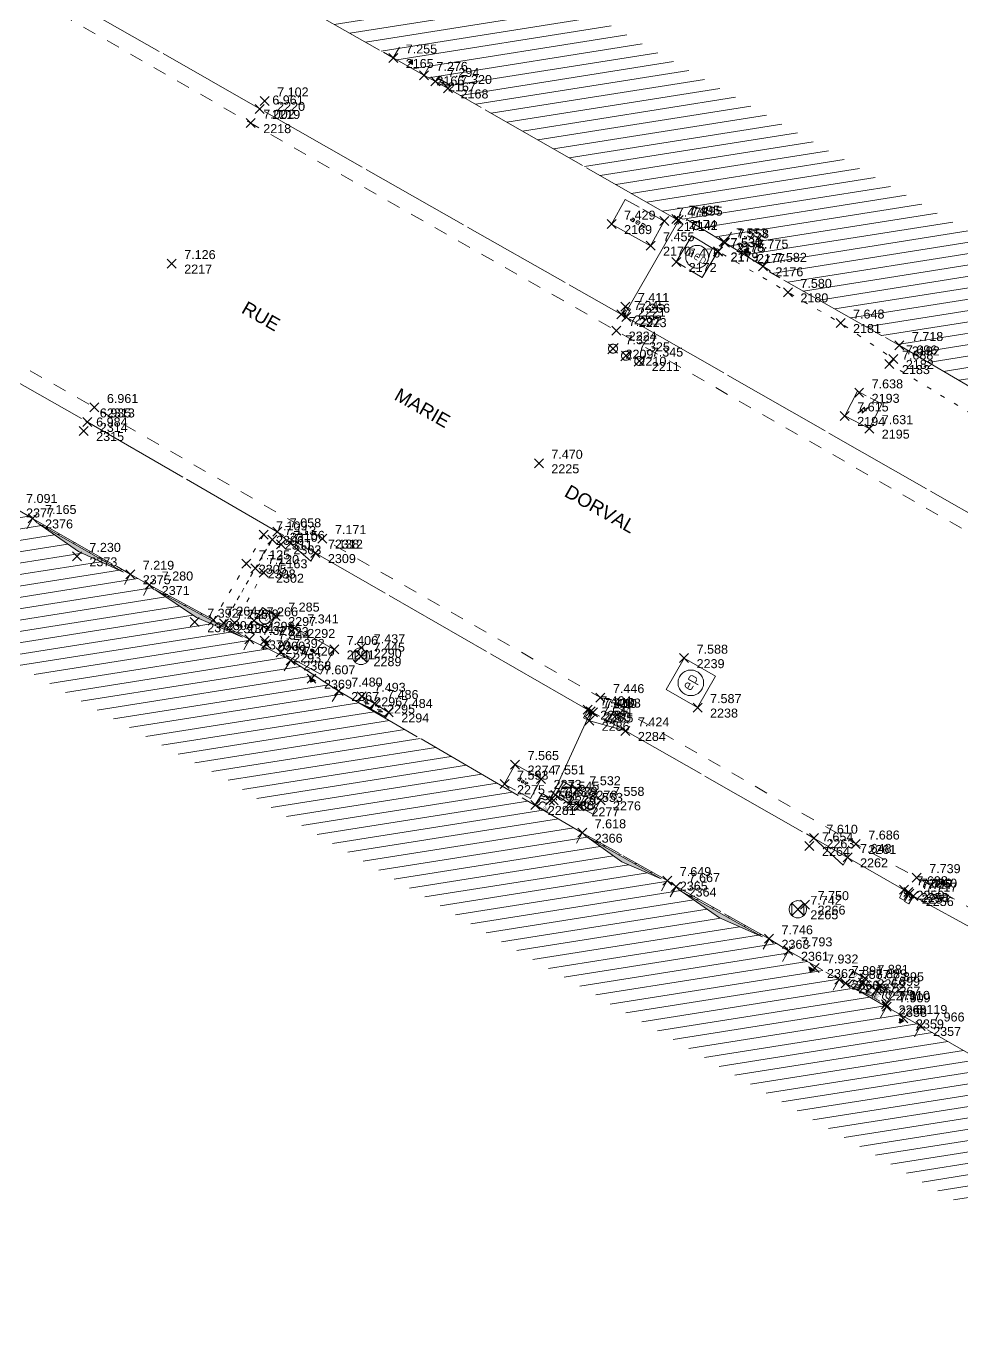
# Model space of a CAD drawing. Header units: metres. Extents: x 1223562 to 1223801, y 7191360 to 7191620.
# Drawn here: x 1223713.34 to 1223734.17, y 7191399.22 to 7191428.39 of the extents above; entities that cross this region are included whole.
import ezdxf
from ezdxf.enums import TextEntityAlignment as Align

# ---------------------------------------------------------------- set-up
doc = ezdxf.new("R2010")
doc.units = ezdxf.units.M
doc.header["$PDMODE"] = 3
doc.header["$PDSIZE"] = 0.1
for name, pattern in [('LL_0822', [2.5, 2.5, 0]), ('LL_0824', [0.35, 0.1, -0.25]), ('LL_0827', [0.2, 0.1, -0.1]), ('LL_0829', [0.6, 0.3, -0.3]), ('RL_1105', [2.5, 2.5, 0]), ('RL_1110', [2.5, 2.5, 0]), ('Socle_Continu', [2.5, 2.5, 0])]:
    doc.linetypes.add(name, pattern=pattern)
for name, color, linetype, lineweight in [('BATIH_SCS', 201, 'Socle_Continu', 13), ('EAUPO_SCS', 140, 'Socle_Continu', 13), ('ELECT_SCS', 1, 'Socle_Continu', 13), ('GAZFL_SCS', 40, 'Socle_Continu', 13), ('HABIL_SCI', 7, 'Socle_Continu', 13), ('SIGTA_SCI', 7, 'Socle_Continu', 13), ('SIGTM_SCI', 1, 'Socle_Continu', 13), ('SIGTO_SCI', 255, 'Socle_Continu', 13), ('TELEC_SCS', 3, 'Socle_Continu', 13), ('VOIRI_SCS', 7, 'Socle_Continu', 13)]:
    doc.layers.add(name, color=color, linetype=linetype, lineweight=lineweight)
for name, color, linetype, lineweight, true_color in [('BATIM_SCS', 7, 'Socle_Continu', 13, 0xdf7fff), ('EAUPL_SCS', 5, 'Socle_Continu', 13, 0x0000ff), ('EAUUS_SCS', 7, 'Socle_Continu', 13, 0x7f3f00)]:
    doc.layers.add(name, color=color, linetype=linetype, lineweight=lineweight, true_color=true_color)
doc.styles.get("Standard").update_dxf_attribs({"font": 'arial.ttf'})
doc.styles.add('Style_2', font='WINGDNG3.TTF')
doc.linetypes.add('BL_0068', pattern='A,0.508,-0.254,["}",Style_2,S=0.254,R=0,X=-0.2,Y=-0.12],0.254', length=1.016)
pattern_1 = [(9, (0, 0), (-0.03910861626, 0.246922085149), [])]

# ---------------------------------------------------------------- blocks, each defined once
blk = doc.blocks.new('YP_1521')
at = {"layer": 'SIGTO_SCI', "color": 7, "linetype": 'Socle_Continu'}
blk.add_point((0, 0), dxfattribs=at)
at = {"layer": 'SIGTA_SCI', "linetype": 'Socle_Continu'}
blk.add_attdef('ALT', (0.278, 0.099), '', height=0.2, dxfattribs=at)
at = {"layer": 'SIGTA_SCI', "linetype": 'Socle_Continu', "flags": 9}
blk.add_attdef('CALQUE_ALT', (1.69, -1.18), '', height=0.2, dxfattribs=at)
at = {"layer": 'SIGTM_SCI', "linetype": 'Socle_Continu'}
blk.add_attdef('MAT', (0.278, -0.223), '', height=0.2, dxfattribs=at)
at = {"layer": 'SIGTM_SCI', "linetype": 'Socle_Continu', "flags": 9}
blk.add_attdef('CALQUE_MAT', (1.69, -1.501), '', height=0.2, dxfattribs=at)
at = {"layer": 'SIGTO_SCI', "linetype": 'Socle_Continu', "flags": 9}
for tag, p in [('ID', (1.69, 0.105)), ('NATURE', (1.69, -0.216)), ('FAMILLE', (1.69, -0.538)), ('CALQUE', (1.69, -0.859)), ('PCRS', (1.69, -1.823))]:
    blk.add_attdef(tag, p, '', height=0.2, dxfattribs=at)
blk = doc.blocks.new('RP_1121')
at = {"layer": 'BATIM_SCS', "linetype": 'Socle_Continu'}
blk.add_hatch(color=256, dxfattribs=at).paths.add_polyline_path([(0.438, 0.086), (0.5, 0.172), (0.563, 0.086)])
for p, q in [((0, 0.276), (0, 0)), ((1, -0.001), (1, 0.275)), ((0.438, 0.086), (0.5, 0.172)), ((0.563, 0.086), (0.438, 0.086)), ((0.5, 0.172), (0.563, 0.086))]:
    blk.add_line(p, q, dxfattribs=at)
at = {"layer": 'BATIM_SCS', "linetype": 'Socle_Continu', "flags": 9}
for tag, p in [('ID', (1.431, 0.651)), ('NATURE', (1.431, 0.33)), ('FAMILLE', (1.431, 0.008)), ('CALQUE', (1.431, -0.313)), ('PCRS', (1.431, -0.634))]:
    blk.add_attdef(tag, p, '', height=0.2, dxfattribs=at)
blk = doc.blocks.new('FP_0406')
at = {"layer": 'ELECT_SCS', "linetype": 'Socle_Continu'}
blk.add_hatch(color=256, dxfattribs=at).paths.add_polyline_path([(0, 0), (0, 0.286), (1, 0.286), (0.1, 0.229)])
at = {"layer": 'ELECT_SCS', "linetype": 'Socle_Continu', "flags": 128}
blk.add_lwpolyline([(0, 0.286), (0, 0), (1, 0), (1, 0.286)], close=True, dxfattribs=at)
at = {"layer": 'ELECT_SCS', "linetype": 'Socle_Continu'}
blk.add_lwpolyline([(0, 0), (0, 0.286), (1, 0.286), (0.1, 0.229)], close=True, dxfattribs=at)
at = {"layer": 'ELECT_SCS', "linetype": 'Socle_Continu', "flags": 128}
blk.add_lwpolyline([(0.689, 0.161), (0.466, 0.074), (0.473, 0.136), (0.314, 0.12), (0.54, 0.215), (0.526, 0.147), (0.689, 0.161)], dxfattribs=at)
at = {"layer": 'ELECT_SCS', "linetype": 'Socle_Continu', "flags": 9}
for tag, p in [('ID', (1.244, 0.678)), ('NATURE', (1.244, 0.357)), ('FAMILLE', (1.244, 0.035)), ('CALQUE', (1.244, -0.286)), ('PCRS', (1.244, -0.607))]:
    blk.add_attdef(tag, p, '', height=0.2, dxfattribs=at)
blk = doc.blocks.new('AP_0009')
at = {"layer": 'EAUPO_SCS', "linetype": 'Socle_Continu', "flags": 128}
blk.add_lwpolyline([(1, 0), (0, 0), (0, 1), (1, 1)], close=True, dxfattribs=at)
at = {"layer": 'EAUPO_SCS', "linetype": 'Socle_Continu', "const_width": 0.0132, "flags": 128}
for points in [[(0.366, 0.559, -0.408207), (0.401, 0.525), (0.401, 0.441), (0.352, 0.441, -1.002527), (0.352, 0.5)], [(0.54, 0.441), (0.49, 0.441, -0.408864), (0.46, 0.47), (0.46, 0.52, -0.99952), (0.54, 0.52), (0.54, 0.5), (0.46, 0.5)], [(0.599, 0.381), (0.599, 0.559), (0.643, 0.559, -0.410969), (0.678, 0.525), (0.678, 0.475, -0.406349), (0.643, 0.441), (0.599, 0.441)]]:
    blk.add_lwpolyline(points, format="xyb", dxfattribs=at)
for points in [[(0.332, 0.559), (0.366, 0.559)], [(0.401, 0.5), (0.352, 0.5)]]:
    blk.add_lwpolyline(points, dxfattribs=at)
at = {"layer": 'EAUPO_SCS', "linetype": 'Socle_Continu', "flags": 9}
for tag, p in [('ID', (1.244, 0.846)), ('NATURE', (1.244, 0.525)), ('FAMILLE', (1.244, 0.204)), ('CALQUE', (1.244, -0.118)), ('PCRS', (1.244, -0.439))]:
    blk.add_attdef(tag, p, '', height=0.2, dxfattribs=at)
blk = doc.blocks.new('AP_0003')
at = {"layer": 'EAUPO_SCS', "linetype": 'Socle_Continu', "flags": 128}
blk.add_lwpolyline([(-0.001, 1), (0.999, 1.001), (1, 0.001), (0, 0)], close=True, dxfattribs=at)
at = {"layer": 'EAUPO_SCS', "linetype": 'Socle_Continu', "const_width": 0.0215, "flags": 128}
for points in [[(0.282, 0.597, -0.408207), (0.338, 0.54), (0.338, 0.403), (0.258, 0.403, -1.002527), (0.258, 0.5)], [(0.564, 0.403), (0.484, 0.403, -0.408864), (0.435, 0.452), (0.435, 0.533, -0.99952), (0.564, 0.533), (0.564, 0.5), (0.435, 0.5)], [(0.661, 0.307), (0.661, 0.597), (0.734, 0.597, -0.410969), (0.79, 0.54), (0.79, 0.46, -0.406349), (0.734, 0.403), (0.661, 0.403)]]:
    blk.add_lwpolyline(points, format="xyb", dxfattribs=at)
for points in [[(0.225, 0.597), (0.282, 0.597)], [(0.338, 0.5), (0.258, 0.5)]]:
    blk.add_lwpolyline(points, dxfattribs=at)
at = {"layer": 'EAUPO_SCS', "linetype": 'Socle_Continu'}
blk.add_circle((0.5, 0.5), 0.375, dxfattribs=at)
at = {"layer": 'EAUPO_SCS', "linetype": 'Socle_Continu', "flags": 9}
for tag, p in [('NATURE', (1.446, 0.708)), ('ID', (1.446, 1.029)), ('FAMILLE', (1.446, 0.386)), ('CALQUE', (1.446, 0.065)), ('TYPE', (1.446, -0.577)), ('PCRS', (1.446, -0.256))]:
    blk.add_attdef(tag, p, '', height=0.2, dxfattribs=at)
blk = doc.blocks.new('AP_0001')
at = {"layer": 'EAUPO_SCS', "linetype": 'Socle_Continu'}
blk.add_line((0.113, 0.113), (-0.113, -0.113), dxfattribs=at)
blk.add_circle((0, 0), 0.1, dxfattribs=at)
at = {"layer": 'EAUPO_SCS', "linetype": 'Socle_Continu', "flags": 9}
for tag, p in [('ID', (0.809, 0.507)), ('NATURE', (0.809, 0.186)), ('FAMILLE', (0.809, -0.135)), ('CALQUE', (0.809, -0.456)), ('PCRS', (0.809, -0.778))]:
    blk.add_attdef(tag, p, '', height=0.2, dxfattribs=at)
blk = doc.blocks.new('BP_0091')
at = {"layer": 'EAUPL_SCS', "linetype": 'Socle_Continu'}
h = blk.add_hatch(color=256, dxfattribs=at)
h.dxf.hatch_style = 1
h.paths.add_polyline_path([(0.094, 0), (0.906, 0, 0.388383)])
blk.add_line((0.906, 0), (0.094, 0), dxfattribs=at)
at = {"layer": 'EAUPL_SCS', "linetype": 'Socle_Continu', "flags": 128}
blk.add_lwpolyline([(0, 0), (0, 0.505), (1, 0.505), (1, 0)], close=True, dxfattribs=at)
at = {"layer": 'EAUPL_SCS', "linetype": 'Socle_Continu'}
blk.add_arc((0.5, -0.444), 0.602, 47.54938, 132.45062, dxfattribs=at)
at = {"layer": 'EAUPL_SCS', "linetype": 'Socle_Continu', "flags": 9}
for tag, p in [('NATURE', (1.448, 0.587)), ('ID', (1.448, 0.909)), ('CALQUE', (1.448, -0.055)), ('FAMILLE', (1.448, 0.266)), ('PCRS', (1.448, -0.377))]:
    blk.add_attdef(tag, p, '', height=0.2, dxfattribs=at)
blk = doc.blocks.new('LP_0841')
at = {"layer": 'VOIRI_SCS', "linetype": 'Socle_Continu', "flags": 128}
blk.add_lwpolyline([(0, 0), (0, 0.5), (1, 0)], dxfattribs=at)
at = {"layer": 'VOIRI_SCS', "linetype": 'Socle_Continu', "flags": 9}
for tag, p in [('ID', (1.428, 0.548)), ('NATURE', (1.428, 0.227)), ('FAMILLE', (1.428, -0.095)), ('CALQUE', (1.428, -0.416)), ('PCRS', (1.428, -0.737))]:
    blk.add_attdef(tag, p, '', height=0.2, dxfattribs=at)
blk = doc.blocks.new('JP_0701')
at = {"layer": 'GAZFL_SCS', "linetype": 'Socle_Continu'}
for p, q in [((0.353, 0.353), (-0.353, -0.353)), ((-0.353, -0.353), (-0.353, 0.353)), ((-0.353, 0.353), (0.353, -0.353)), ((0.353, 0.353), (0.353, -0.353))]:
    blk.add_line(p, q, dxfattribs=at)
blk.add_circle((0, 0), 0.5, dxfattribs=at)
at = {"layer": 'GAZFL_SCS', "linetype": 'Socle_Continu', "flags": 9}
for tag, p in [('ID', (1.116, 0.579)), ('NATURE', (1.116, 0.258)), ('FAMILLE', (1.116, -0.063)), ('CALQUE', (1.116, -0.385)), ('PCRS', (1.116, -0.706))]:
    blk.add_attdef(tag, p, '', height=0.2, dxfattribs=at)
blk = doc.blocks.new('BP_0086')
at = {"layer": 'EAUPL_SCS', "linetype": 'Socle_Continu', "flags": 128}
blk.add_lwpolyline([(1, 0.001), (0.999, 1.001), (-0.001, 1), (0, 0)], close=True, dxfattribs=at)
at = {"layer": 'EAUPL_SCS', "linetype": 'Socle_Continu', "const_width": 0.0188, "flags": 128}
for points in [[(0.185, 0.762), (0.114, 0.762, -0.424), (0.072, 0.804), (0.072, 0.874, -0.997785), (0.185, 0.874), (0.185, 0.846), (0.086, 0.846)], [(0.255, 0.677), (0.255, 0.93), (0.318, 0.93, -0.410802), (0.367, 0.881), (0.367, 0.808, -0.396178), (0.318, 0.762), (0.269, 0.762)]]:
    blk.add_lwpolyline(points, format="xyb", dxfattribs=at)
at = {"layer": 'EAUPL_SCS', "linetype": 'Socle_Continu', "flags": 128}
for points in [[(0.125, 0.063, 0.308109), (0.25, 0.25, -0.498161), (0.5, 0.5, 0.49989), (0.749, 0.751, -0.306811), (0.874, 0.938)], [(0.937, 0.563, -0.49989), (0.687, 0.313, 0.49989), (0.437, 0.063)], [(0.719, 0.063, -0.52802), (0.844, 0.157, 0.528439), (0.969, 0.251)]]:
    blk.add_lwpolyline(points, format="xyb", dxfattribs=at)
at = {"layer": 'EAUPL_SCS', "linetype": 'Socle_Continu', "flags": 9}
for tag, p in [('ID', (1.494, 0.906)), ('CALQUE', (1.494, -0.058)), ('NATURE', (1.494, 0.585)), ('FAMILLE', (1.494, 0.263)), ('PCRS', (1.494, -0.379))]:
    blk.add_attdef(tag, p, '', height=0.2, dxfattribs=at)
blk = doc.blocks.new('CP_0163')
at = {"layer": 'EAUUS_SCS', "linetype": 'Socle_Continu'}
blk.add_lwpolyline([(0, 0), (1, 0), (1, 1), (0, 1)], close=True, dxfattribs=at)
at = {"layer": 'EAUUS_SCS', "linetype": 'Socle_Continu', "const_width": 0.0235, "flags": 128}
for points in [[(0.45, 0.412), (0.362, 0.412, -0.405328), (0.31, 0.465), (0.31, 0.553, -0.999132), (0.45, 0.553), (0.45, 0.518), (0.327, 0.518)], [(0.538, 0.624), (0.538, 0.474, 0.410802), (0.6, 0.412), (0.679, 0.412), (0.679, 0.624)]]:
    blk.add_lwpolyline(points, format="xyb", dxfattribs=at)
at = {"layer": 'EAUUS_SCS', "linetype": 'Socle_Continu'}
blk.add_circle((0.5, 0.5), 0.353, dxfattribs=at)
at = {"layer": 'EAUUS_SCS', "linetype": 'Socle_Continu', "flags": 9}
for tag, p in [('NATURE', (1.381, 0.739)), ('ID', (1.381, 1.06)), ('CALQUE', (1.381, 0.096)), ('FAMILLE', (1.381, 0.417)), ('TYPE', (1.381, -0.546)), ('PCRS', (1.381, -0.225))]:
    blk.add_attdef(tag, p, '', height=0.2, dxfattribs=at)
blk = doc.blocks.new('LP_0842')
at = {"layer": 'VOIRI_SCS', "linetype": 'Socle_Continu', "flags": 128}
blk.add_lwpolyline([(1, 0), (1, 0.5), (0, 0)], dxfattribs=at)
at = {"layer": 'VOIRI_SCS', "linetype": 'Socle_Continu', "flags": 9}
for tag, p in [('ID', (1.488, 0.614)), ('NATURE', (1.488, 0.292)), ('FAMILLE', (1.488, -0.029)), ('CALQUE', (1.488, -0.35)), ('PCRS', (1.488, -0.672))]:
    blk.add_attdef(tag, p, '', height=0.2, dxfattribs=at)
blk = doc.blocks.new('IP_0645')
at = {"layer": 'TELEC_SCS', "linetype": 'Socle_Continu'}
h = blk.add_hatch(color=256, dxfattribs=at)
edge = h.paths.add_edge_path()
edge.add_ellipse((0.552, 0.603), major_axis=(-0.0325, 0.0325), ratio=1, start_angle=-134.959, end_angle=45.041, ccw=False)
edge.add_ellipse((0.552, 0.603), major_axis=(0.0325, 0.0325), ratio=1, start_angle=135.041, end_angle=315.041, ccw=False)
h = blk.add_hatch(color=256, dxfattribs=at)
edge = h.paths.add_edge_path()
edge.add_ellipse((0.414, 0.404), major_axis=(0.0324, 0.0324), ratio=1, start_angle=-44.959, end_angle=135.041, ccw=False)
edge.add_ellipse((0.414, 0.404), major_axis=(0.0324, 0.0324), ratio=1, start_angle=135.041, end_angle=315.041, ccw=False)
at = {"layer": 'TELEC_SCS', "linetype": 'Socle_Continu', "flags": 128}
blk.add_lwpolyline([(0, 1), (1, 1), (1, 0), (0, 0)], close=True, dxfattribs=at)
at = {"layer": 'TELEC_SCS', "linetype": 'Socle_Continu'}
for points in [[(0.47, 0.622, 0.070816), (0.429, 0.592, 0.035655), (0.413, 0.573, 0.098491)], [(0.55, 0.649, 0.060394), (0.492, 0.633, 0.025244), (0.47, 0.622, 0.098491)], [(0.598, 0.603, 0.098311), (0.594, 0.621, 0.098491), (0.584, 0.636, 0.098491), (0.57, 0.646, 0.098491), (0.552, 0.649, 0.098491), (0.534, 0.646, 0.098491), (0.52, 0.636, 0.098491), (0.51, 0.621, 0.098491), (0.506, 0.603, 0.000179), (0.506, 0.603, 0.098491)], [(0.506, 0.603, 0.098311), (0.51, 0.586, 0.098491), (0.52, 0.571, 0.098491), (0.534, 0.561, 0.098491), (0.552, 0.557, 0.098491), (0.57, 0.561, 0.098491), (0.584, 0.571, 0.098491), (0.594, 0.586, 0.098491), (0.598, 0.603, 0.000179), (0.598, 0.603, 0.098491)], [(0.378, 0.5, 0.062521), (0.367, 0.41, 0.003745), (0.367, 0.404, 0.098491)], [(0.46, 0.404, 0.098311), (0.457, 0.422, 0.098491), (0.447, 0.437, 0.098491), (0.432, 0.447, 0.098491), (0.414, 0.45, 0.098491), (0.397, 0.447, 0.098491), (0.382, 0.437, 0.098491), (0.372, 0.422, 0.098491), (0.369, 0.404, 0.000179), (0.369, 0.404, 0.098491)], [(0.369, 0.404, 0.098311), (0.372, 0.387, 0.098491), (0.382, 0.372, 0.098491), (0.397, 0.362, 0.098491), (0.414, 0.359, 0.098491), (0.432, 0.362, 0.098491), (0.447, 0.372, 0.098491), (0.457, 0.387, 0.098491), (0.46, 0.404, 0.000179), (0.46, 0.404, 0.098491)], [(0.413, 0.573, 0.059478), (0.388, 0.529, 0.035459), (0.378, 0.5, 0.098491)]]:
    blk.add_lwpolyline(points, format="xyb", dxfattribs=at)
at = {"layer": 'TELEC_SCS', "linetype": 'Socle_Continu', "flags": 9}
for tag, p in [('ID', (1.139, 0.951)), ('NATURE', (1.139, 0.63)), ('FAMILLE', (1.139, 0.309)), ('CALQUE', (1.139, -0.012)), ('PCRS', (1.139, -0.334))]:
    blk.add_attdef(tag, p, '', height=0.2, dxfattribs=at)
blk = doc.blocks.new('RP_1122')
at = {"layer": 'BATIM_SCS', "linetype": 'Socle_Continu'}
blk.add_hatch(color=256, dxfattribs=at).paths.add_polyline_path([(0.062, 0.033), (0.938, 0.033), (0.5, 0.133)])
for p, q in [((0, 0.265), (0, 0)), ((1, 0), (1, 0.265)), ((0.5, 0.133), (0.062, 0.033)), ((0.938, 0.033), (0.5, 0.133)), ((0.062, 0.033), (0.938, 0.033))]:
    blk.add_line(p, q, dxfattribs=at)
at = {"layer": 'BATIM_SCS', "linetype": 'Socle_Continu', "flags": 9}
for tag, p in [('ID', (1.342, 0.871)), ('NATURE', (1.342, 0.549)), ('FAMILLE', (1.342, 0.228)), ('CALQUE', (1.342, -0.093)), ('PCRS', (1.342, -0.415))]:
    blk.add_attdef(tag, p, '', height=0.2, dxfattribs=at)
blk = doc.blocks.new('FP_0409')
at = {"layer": 'ELECT_SCS', "linetype": 'Socle_Continu', "flags": 128}
blk.add_lwpolyline([(0.926, 0.6), (0.926, 0), (0, 0), (0, 0.6)], close=True, dxfattribs=at)
blk.add_lwpolyline([(0.344, 0.185), (0.449, 0.366), (0.478, 0.319), (0.578, 0.417), (0.475, 0.229), (0.447, 0.283), (0.344, 0.185)], dxfattribs=at)
at = {"layer": 'ELECT_SCS', "linetype": 'Socle_Continu', "flags": 9}
for tag, p in [('ID', (1.305, 0.873)), ('NATURE', (1.305, 0.552)), ('FAMILLE', (1.305, 0.231)), ('CALQUE', (1.305, -0.091)), ('PCRS', (1.305, -0.412))]:
    blk.add_attdef(tag, p, '', height=0.2, dxfattribs=at)
blk = doc.blocks.new('BP_0084')
at = {"layer": 'EAUPL_SCS', "linetype": 'Socle_Continu'}
blk.add_lwpolyline([(0, 0), (1, 0), (1, 1), (0, 1)], close=True, dxfattribs=at)
at = {"layer": 'EAUPL_SCS', "linetype": 'Socle_Continu', "const_width": 0.0235, "flags": 128}
for points in [[(0.464, 0.398), (0.376, 0.398, -0.424), (0.323, 0.451), (0.323, 0.54, -0.997785), (0.464, 0.54), (0.464, 0.504), (0.341, 0.504)], [(0.552, 0.292), (0.552, 0.61), (0.631, 0.61, -0.410802), (0.693, 0.548), (0.693, 0.457, -0.396178), (0.631, 0.398), (0.57, 0.398)]]:
    blk.add_lwpolyline(points, format="xyb", dxfattribs=at)
at = {"layer": 'EAUPL_SCS', "linetype": 'Socle_Continu'}
blk.add_circle((0.5, 0.5), 0.353, dxfattribs=at)
at = {"layer": 'EAUPL_SCS', "linetype": 'Socle_Continu', "flags": 9}
for tag, p in [('ID', (1.321, 1.197)), ('NATURE', (1.321, 0.875)), ('FAMILLE', (1.321, 0.554)), ('CALQUE', (1.321, 0.233)), ('PCRS', (1.321, -0.088)), ('TYPE', (1.321, -0.41))]:
    blk.add_attdef(tag, p, '', height=0.2, dxfattribs=at)
blk = doc.blocks.new('ZP_1565')
at = {"layer": 'HABIL_SCI', "linetype": 'Socle_Continu'}
blk.add_attdef('TYPE', text='', height=0.3, dxfattribs=at).set_placement((0, 0), align=Align.MIDDLE_CENTER)
at = {"layer": 'HABIL_SCI', "linetype": 'Socle_Continu', "flags": 9}
for tag, p in [('ID', (0.547, -0.599)), ('NATURE', (0.547, -0.92)), ('FAMILLE', (0.547, -1.242)), ('CALQUE', (0.547, -1.563)), ('PCRS', (0.533, -1.833))]:
    blk.add_attdef(tag, p, '', height=0.2, dxfattribs=at)

msp = doc.modelspace()

# ---------------------------------------------------------------- hatches: boundary and pattern name
at = {"layer": 'BATIH_SCS', "linetype": 'Socle_Continu'}
h = msp.add_hatch(dxfattribs=at)
h.set_pattern_fill('RL_1107', color=256, angle=324, pattern_type=2)
h.set_pattern_definition(pattern_1)
h.paths.add_polyline_path([(1223734.774, 7191458.11), (1223737.57, 7191460.468), (1223738.179, 7191460.991), (1223741.047, 7191463.032), (1223741.806, 7191463.43), (1223744.902, 7191465.188), (1223746.432, 7191466.015), (1223746.502, 7191466.045), (1223747.824, 7191466.636), (1223750.884, 7191468.054), (1223748.434, 7191474.756), (1223748.165, 7191475.484), (1223748.281, 7191475.526), (1223751.777, 7191476.792), (1223754.931, 7191477.924), (1223754.885, 7191478.05), (1223760.818, 7191480.183), (1223761.947, 7191480.614), (1223764.032, 7191481.369), (1223764.066, 7191481.273), (1223765.561, 7191481.815), (1223769.056, 7191483.061), (1223773.425, 7191484.644), (1223774.643, 7191485.075), (1223778.453, 7191486.464), (1223777.426, 7191489.283), (1223773.629, 7191487.899), (1223772.414, 7191487.469), (1223768.034, 7191485.881), (1223767.366, 7191485.639), (1223767.322, 7191485.761), (1223766.466, 7191485.451), (1223766.504, 7191485.348), (1223765.864, 7191485.116), (1223765.83, 7191485.21), (1223764.999, 7191484.909), (1223760.9, 7191483.426), (1223759.774, 7191482.996), (1223753.801, 7191480.848), (1223751.033, 7191479.829), (1223751.071, 7191479.726), (1223750.957, 7191479.685), (1223750.9, 7191479.842), (1223750.782, 7191479.8), (1223749.847, 7191479.464), (1223749.904, 7191479.304), (1223749.94, 7191479.205), (1223749.904, 7191479.304), (1223747.263, 7191478.348), (1223744.312, 7191477.287), (1223744.471, 7191476.835), (1223745.617, 7191473.722), (1223747.119, 7191469.616), (1223746.581, 7191469.366), (1223745.31, 7191468.798), (1223745.135, 7191468.725), (1223743.448, 7191467.812), (1223740.344, 7191466.049), (1223740.343, 7191466.05), (1223739.497, 7191465.606), (1223739.411, 7191465.55), (1223736.329, 7191463.357), (1223735.626, 7191462.753), (1223732.761, 7191460.337), (1223732.069, 7191459.667), (1223729.39, 7191457.078), (1223728.664, 7191456.399), (1223727.217, 7191454.748), (1223726.804, 7191454.242), (1223725.113, 7191451.913), (1223725.062, 7191451.944), (1223724.339, 7191450.834, 0.014624), (1223723.451, 7191449.516, 0.01629), (1223722.554, 7191447.99), (1223721.85, 7191446.726), (1223721.08, 7191445.259), (1223720.409, 7191443.969), (1223719.859, 7191442.869), (1223719.239, 7191441.685), (1223719.239, 7191441.686), (1223718.761, 7191440.858), (1223717.859, 7191439.088), (1223716.812, 7191437.09), (1223715.887, 7191435.293), (1223715.675, 7191434.911), (1223714.504, 7191432.68), (1223714.106, 7191431.934), (1223716.64, 7191430.518), (1223717.15, 7191430.233), (1223717.12, 7191430.179), (1223721.513, 7191427.684), (1223722.195, 7191427.297), (1223722.452, 7191427.162), (1223722.733, 7191427.005), (1223727.812, 7191424.096), (1223727.846, 7191424.157), (1223728.029, 7191424.052), (1223728.048, 7191424.087), (1223728.9, 7191423.572), (1223729.743, 7191423.046), (1223729.905, 7191422.946), (1223729.889, 7191422.92), (1223732.78, 7191421.284), (1223735.413, 7191419.743), (1223736.903, 7191422.347), (1223718.126, 7191433.125), (1223718.316, 7191433.487), (1223718.534, 7191433.88), (1223719.474, 7191435.707), (1223720.524, 7191437.711), (1223721.398, 7191439.426), (1223721.877, 7191440.256), (1223722.53, 7191441.502), (1223723.081, 7191442.606), (1223723.739, 7191443.87), (1223724.489, 7191445.3), (1223725.182, 7191446.543, -0.016433), (1223725.986, 7191447.913, -0.015305), (1223726.815, 7191449.138), (1223726.886, 7191449.248), (1223729.181, 7191452.411), (1223729.507, 7191452.81), (1223730.823, 7191454.31), (1223731.457, 7191454.905), (1223734.155, 7191457.51)])
h.paths.add_polyline_path([(1223732.43, 7191459.9), (1223732.516, 7191459.984), (1223732.531, 7191459.882)], flags=16)
h.paths.add_polyline_path([(1223729.131, 7191456.718), (1223729.145, 7191456.613), (1223729.04, 7191456.633)], flags=16)
h.paths.add_polyline_path([(1223735.986, 7191462.956), (1223736.074, 7191463.032), (1223736.082, 7191462.934)], flags=16)
h.paths.add_polyline_path([(1223724.888, 7191451.282), (1223724.93, 7191451.187), (1223724.826, 7191451.185)], flags=16)
h.paths.add_polyline_path([(1223739.918, 7191465.73), (1223740.027, 7191465.787), (1223740.013, 7191465.682)], flags=16)
h.paths.add_polyline_path([(1223745.901, 7191468.968), (1223746.06, 7191469.039), (1223746.016, 7191468.925)], flags=16)
h.paths.add_polyline_path([(1223719.668, 7191442.319), (1223719.706, 7191442.206), (1223719.592, 7191442.173)], flags=16)
h.paths.add_polyline_path([(1223716.525, 7191436.243), (1223716.585, 7191436.07), (1223716.409, 7191436.019)], flags=16)
h.paths.add_polyline_path([(1223750.285, 7191479.53), (1223750.402, 7191479.572), (1223750.373, 7191479.47)], flags=16)
h.paths.add_polyline_path([(1223752.865, 7191480.362), (1223753.083, 7191480.442), (1223753.02, 7191480.277)], flags=16)
h.paths.add_polyline_path([(1223721.939, 7191427.64), (1223721.939, 7191427.541), (1223721.854, 7191427.589)], flags=16)
h.paths.add_polyline_path([(1223729.413, 7191423.456), (1223729.42, 7191423.35), (1223729.314, 7191423.415)], flags=16)
h.paths.add_polyline_path([(1223760.298, 7191483.104), (1223760.438, 7191483.158), (1223760.399, 7191483.05)], flags=16)
h.paths.add_polyline_path([(1223771.667, 7191487.085), (1223771.841, 7191487.148), (1223771.79, 7191487.017)], flags=16)
h.paths.add_polyline_path([(1223774.047, 7191487.978), (1223774.16, 7191488.019), (1223774.127, 7191487.934)], flags=16)
h = msp.add_hatch(dxfattribs=at)
h.set_pattern_fill('RL_1107', color=256, angle=324, pattern_type=2)
h.set_pattern_definition(pattern_1)
h.paths.add_polyline_path([(1223718.312, 7191414.741), (1223716.081, 7191415.953), (1223715.658, 7191416.192), (1223713.484, 7191417.434), (1223713.061, 7191417.679), (1223710.905, 7191418.929), (1223708.134, 7191420.506), (1223705.146, 7191414.796), (1223704.407, 7191413.382), (1223703.499, 7191411.641), (1223703.521, 7191411.629), (1223706.337, 7191410.596), (1223707.066, 7191411.993), (1223707.805, 7191413.405), (1223709.351, 7191416.361), (1223709.411, 7191416.327), (1223711.558, 7191415.083), (1223711.988, 7191414.834), (1223714.176, 7191413.584), (1223714.626, 7191413.329), (1223716.919, 7191412.083), (1223717.743, 7191411.668), (1223718.734, 7191411.032), (1223724.23, 7191407.834), (1223726.037, 7191406.818), (1223726.232, 7191406.686), (1223728.357, 7191405.49), (1223728.787, 7191405.226), (1223729.953, 7191404.565), (1223731.013, 7191403.956), (1223731.774, 7191403.527), (1223732.928, 7191402.867), (1223735.773, 7191401.248), (1223736.311, 7191400.933), (1223737.831, 7191403.519), (1223737.275, 7191403.845), (1223734.415, 7191405.473), (1223733.254, 7191406.137), (1223732.496, 7191406.563), (1223731.44, 7191407.17), (1223730.312, 7191407.81), (1223729.878, 7191408.077), (1223727.81, 7191409.24), (1223727.614, 7191409.373), (1223725.719, 7191410.438), (1223720.299, 7191413.592), (1223719.232, 7191414.277)])
h.paths.add_polyline_path([(1223713.603, 7191417.328), (1223715.506, 7191416.241), (1223714.505, 7191416.698)], flags=16)
h.paths.add_polyline_path([(1223712.91, 7191417.729), (1223711.917, 7191418.189), (1223711.023, 7191418.822)], flags=16)
h.paths.add_polyline_path([(1223716.204, 7191415.848), (1223718.156, 7191414.788), (1223717.133, 7191415.231)], flags=16)
h.paths.add_polyline_path([(1223719.653, 7191413.905), (1223719.786, 7191413.819), (1223719.673, 7191413.79)], flags=16)
h.paths.add_polyline_path([(1223704.929, 7191414.009), (1223704.806, 7191413.961), (1223704.899, 7191414.137)], flags=16)
h.paths.add_polyline_path([(1223725.822, 7191410.343), (1223727.48, 7191409.41), (1223726.602, 7191409.79)], flags=16)
h.paths.add_polyline_path([(1223727.923, 7191409.138), (1223729.732, 7191408.12), (1223728.779, 7191408.543)], flags=16)
h.paths.add_polyline_path([(1223730.763, 7191407.455), (1223730.904, 7191407.375), (1223730.791, 7191407.341)], flags=16)
h.paths.add_polyline_path([(1223732.786, 7191406.302), (1223732.88, 7191406.248), (1223732.791, 7191406.2)], flags=16)
h.paths.add_polyline_path([(1223734.577, 7191405.343), (1223737.08, 7191403.918), (1223735.78, 7191404.544)], flags=16)

# ---------------------------------------------------------------- linework, layer by layer
at = {"layer": 'BATIM_SCS', "linetype": 'RL_1105', "flags": 128}
msp.add_lwpolyline([(1223777.426, 7191489.283), (1223773.629, 7191487.899), (1223772.414, 7191487.469), (1223768.034, 7191485.881), (1223767.366, 7191485.639), (1223767.322, 7191485.761), (1223766.466, 7191485.451), (1223766.504, 7191485.348), (1223765.864, 7191485.116), (1223765.83, 7191485.21), (1223764.999, 7191484.909), (1223760.9, 7191483.426), (1223759.774, 7191482.996), (1223753.801, 7191480.848), (1223751.033, 7191479.829), (1223751.071, 7191479.726), (1223750.957, 7191479.685), (1223750.9, 7191479.842), (1223750.782, 7191479.8), (1223749.847, 7191479.464), (1223749.904, 7191479.304), (1223747.263, 7191478.348), (1223744.312, 7191477.287), (1223744.471, 7191476.835), (1223745.617, 7191473.722), (1223747.119, 7191469.616), (1223746.581, 7191469.366), (1223745.31, 7191468.798), (1223745.135, 7191468.725), (1223743.448, 7191467.812), (1223740.369, 7191466.063), (1223739.497, 7191465.606), (1223739.411, 7191465.55), (1223736.329, 7191463.357), (1223735.626, 7191462.753), (1223732.761, 7191460.337), (1223732.069, 7191459.667), (1223729.39, 7191457.078), (1223728.664, 7191456.399), (1223727.217, 7191454.748), (1223726.804, 7191454.242), (1223725.113, 7191451.913), (1223725.062, 7191451.944), (1223724.339, 7191450.834, 0.014624), (1223723.451, 7191449.516, 0.01629), (1223722.554, 7191447.99), (1223721.85, 7191446.726), (1223721.08, 7191445.259), (1223720.409, 7191443.969), (1223719.859, 7191442.869), (1223719.248, 7191441.703), (1223718.761, 7191440.858), (1223717.859, 7191439.088), (1223716.812, 7191437.09), (1223715.887, 7191435.293), (1223715.675, 7191434.911), (1223714.504, 7191432.68), (1223714.106, 7191431.934), (1223716.64, 7191430.518), (1223717.15, 7191430.233), (1223717.12, 7191430.179), (1223721.513, 7191427.684), (1223722.195, 7191427.297), (1223722.452, 7191427.162), (1223722.733, 7191427.005), (1223727.812, 7191424.096), (1223727.846, 7191424.157), (1223728.029, 7191424.052), (1223728.048, 7191424.087), (1223728.9, 7191423.572), (1223729.743, 7191423.046), (1223729.905, 7191422.946), (1223729.889, 7191422.92), (1223732.78, 7191421.284), (1223735.413, 7191419.743)], format="xyb", dxfattribs=at)
at = {"layer": 'BATIM_SCS', "linetype": 'RL_1110', "flags": 128}
for points in [[(1223728.9, 7191423.572), (1223729.743, 7191423.046)], [(1223720.299, 7191413.592), (1223719.232, 7191414.277)]]:
    msp.add_lwpolyline(points, dxfattribs=at)
at = {"layer": 'BATIM_SCS', "linetype": 'RL_1105', "flags": 128}
msp.add_lwpolyline([(1223737.831, 7191403.519), (1223737.275, 7191403.845), (1223734.415, 7191405.473), (1223733.254, 7191406.137), (1223732.496, 7191406.563), (1223731.44, 7191407.17), (1223730.312, 7191407.81), (1223729.878, 7191408.077), (1223727.81, 7191409.24), (1223727.614, 7191409.373), (1223725.719, 7191410.438), (1223720.299, 7191413.592), (1223719.232, 7191414.277), (1223718.312, 7191414.741), (1223716.081, 7191415.953), (1223715.658, 7191416.192), (1223713.484, 7191417.434), (1223713.061, 7191417.679), (1223710.905, 7191418.929), (1223708.134, 7191420.506), (1223705.146, 7191414.796), (1223704.407, 7191413.382), (1223703.499, 7191411.641), (1223703.521, 7191411.629)], dxfattribs=at)
at = {"layer": 'EAUPL_SCS', "linetype": 'BL_0068', "flags": 128}
for points in [[(1223727.869, 7191424.075), (1223726.646, 7191421.945)], [(1223725.003, 7191411.152), (1223725.908, 7191413.138)]]:
    msp.add_lwpolyline(points, dxfattribs=at)
at = {"layer": 'VOIRI_SCS', "linetype": 'LL_0829', "flags": 128}
for points in [[(1223712.157, 7191430.392), (1223711.915, 7191430.214), (1223712.118, 7191429.955), (1223712.471, 7191429.642), (1223712.819, 7191429.411), (1223713.97, 7191428.742), (1223718.341, 7191426.233), (1223726.477, 7191421.615), (1223735.991, 7191416.165), (1223742.47, 7191412.472)], [(1223739.218, 7191405.981), (1223735.901, 7191407.883), (1223733.166, 7191409.439), (1223731.811, 7191410.187), (1223726.125, 7191413.447), (1223719.937, 7191416.985), (1223714.86, 7191419.904), (1223711.641, 7191421.734), (1223709.718, 7191422.794), (1223709.573, 7191422.482)]]:
    msp.add_lwpolyline(points, dxfattribs=at)
at = {"layer": 'VOIRI_SCS', "linetype": 'LL_0822', "flags": 128}
for points in [[(1223714.132, 7191429.07), (1223718.542, 7191426.548), (1223726.592, 7191421.974), (1223726.699, 7191421.915)], [(1223726.699, 7191421.915), (1223736.12, 7191416.529)], [(1223732.882, 7191409.17), (1223731.628, 7191409.89), (1223730.878, 7191410.317), (1223726.681, 7191412.704), (1223725.959, 7191413.116)], [(1223739.094, 7191405.623), (1223738.988, 7191405.686), (1223738.242, 7191406.1), (1223735.743, 7191407.557), (1223734.968, 7191407.997), (1223733.091, 7191409.029)]]:
    msp.add_lwpolyline(points, dxfattribs=at)
at = {"layer": 'VOIRI_SCS', "linetype": 'LL_0824', "flags": 128}
for points in [[(1223728.866, 7191423.591), (1223728.745, 7191423.379), (1223730.299, 7191422.467), (1223731.471, 7191421.784), (1223732.647, 7191420.985), (1223732.56, 7191420.87), (1223734.358, 7191419.778), (1223734.519, 7191420.036), (1223734.877, 7191419.845), (1223734.711, 7191419.526), (1223735.103, 7191419.308), (1223735.438, 7191419.726)], [(1223717.508, 7191415.171), (1223718.241, 7191416.425), (1223718.626, 7191417.069)], [(1223718.678, 7191414.638), (1223718.652, 7191414.715), (1223717.985, 7191415.107), (1223718.625, 7191416.225), (1223719.012, 7191416.858)]]:
    msp.add_lwpolyline(points, dxfattribs=at)
at = {"layer": 'VOIRI_SCS', "linetype": 'LL_0822', "flags": 128}
msp.add_lwpolyline([(1223725.843, 7191413.176), (1223719.78, 7191416.663), (1223718.931, 7191417.138), (1223714.702, 7191419.583), (1223711.451, 7191421.428), (1223709.573, 7191422.482), (1223709.133, 7191422.727, 0.099741), (1223708.068, 7191422.953, 0.135879), (1223706.971, 7191422.662, 0.12445), (1223706.17, 7191421.873, 0.016631), (1223706.033, 7191421.631), (1223705.372, 7191420.358), (1223700.035, 7191410.07), (1223697.258, 7191404.712), (1223696.842, 7191403.913), (1223692.93, 7191396.45), (1223692.184, 7191395.045, 0.00741), (1223690.411, 7191391.7, -0.028189), (1223689.217, 7191389.656, -0.006258), (1223686.621, 7191385.843), (1223683.045, 7191380.73), (1223682.587, 7191380.061), (1223678.817, 7191374.645), (1223676.429, 7191374.225), (1223676.076, 7191373.72), (1223674.855, 7191372.041), (1223674.583, 7191371.677), (1223674.473, 7191371.509), (1223674.374, 7191371.334), (1223674.338, 7191371.261), (1223674.289, 7191371.151), (1223674.219, 7191370.961), (1223674.165, 7191370.766), (1223674.126, 7191370.566), (1223674.102, 7191370.365), (1223674.092, 7191370.162), (1223674.102, 7191369.876), (1223674.137, 7191369.592), (1223674.191, 7191369.309), (1223674.262, 7191369.029), (1223674.289, 7191368.935), (1223674.344, 7191368.752), (1223674.438, 7191368.479), (1223674.549, 7191368.215), (1223674.681, 7191367.963), (1223674.868, 7191367.682), (1223675.082, 7191367.417), (1223675.554, 7191366.916), (1223675.932, 7191366.597), (1223676.678, 7191366.036), (1223677.39, 7191366.169)], format="xyb", dxfattribs=at)
at = {"layer": 'VOIRI_SCS', "linetype": 'LL_0827', "flags": 128}
msp.add_lwpolyline([(1223717.743, 7191415.1), (1223718.44, 7191416.321), (1223718.819, 7191416.964)], dxfattribs=at)

# ---------------------------------------------------------------- block references
at = {"layer": 'BATIM_SCS', "linetype": 'Socle_Continu'}
for name, p, xscale, rotation in [('RP_1121', (1223721.513, 7191427.684), 0.7842948842375136, 330.4724887489926), ('RP_1122', (1223715.658, 7191416.192), 2.504218260923982, 150.2601303934387), ('RP_1122', (1223718.312, 7191414.741), 2.539065228913287, 151.4758917731529), ('RP_1121', (1223720.299, 7191413.592), 1.2676723645437, 147.3330644836387), ('RP_1122', (1223727.614, 7191409.373), 2.174050672956323, 150.6469567235144), ('RP_1122', (1223729.878, 7191408.077), 2.372455493633464, 150.6337663688315), ('RP_1121', (1223731.44, 7191407.17), 1.296267139219818, 150.4439935039612), ('RP_1121', (1223733.254, 7191406.137), 0.869615067054653, 150.6169615512883)]:
    msp.add_blockref(name, p, dxfattribs=dict(at, xscale=xscale, rotation=rotation))
at = {"layer": 'BATIM_SCS', "linetype": 'Socle_Continu', "xscale": 0.9941525068102727, "yscale": 1.000323933213348, "zscale": 1.000323933213348, "rotation": 328.1122045244958}
msp.add_blockref('RP_1121', (1223728.9, 7191423.572), dxfattribs=at)
at = {"layer": 'EAUPL_SCS', "linetype": 'Socle_Continu'}
for name, p, xscale, yscale, rotation in [('BP_0091', (1223726.592, 7191421.974), 0.1218304486537691, 0.4038, 330.7138501655605), ('BP_0091', (1223725.959, 7191413.116), 0.1306743042609681, 0.4038, 152.7378442954606), ('BP_0086', (1223725.082, 7191411.162), 0.2973506659734204, 0.2973506659734204, 149.46888118999), ('BP_0091', (1223732.978, 7191409.118), 0.1088597470992987, 0.4038, 151.2387826506742), ('BP_0091', (1223733.091, 7191409.029), 0.1058959188275991, 0.4038, 149.6463527811515), ('BP_0086', (1223731.586, 7191407.086), 0.3119842675167033, 0.3119842675167033, 329.607585026183), ('BP_0086', (1223732.483, 7191406.618), 0.309020103985629, 0.309020103985629, 62.78957726137808)]:
    msp.add_blockref(name, p, dxfattribs=dict(at, xscale=xscale, yscale=yscale, rotation=rotation))
at = {"layer": 'EAUPL_SCS', "linetype": 'Socle_Continu', "xscale": 0.8065528120780208, "yscale": 0.8065528120780208, "zscale": 0.8065528120780208, "rotation": 60.22858304597061}
msp.add_blockref('BP_0084', (1223728.288, 7191413.224), dxfattribs=at)
at = {"layer": 'EAUPO_SCS', "linetype": 'Socle_Continu'}
for name, p, xscale, yscale, rotation in [('AP_0009', (1223726.374, 7191423.986), 0.9930923323055197, 0.6255504567736119, 331.0478608185626), ('AP_0003', (1223727.813, 7191423.143), 0.676870318655354, 0.676870318655354, 328.8232636487934), ('AP_0009', (1223724.804, 7191411.636), 0.6619968735483749, 0.4956040041409331, 151.1095325024485)]:
    msp.add_blockref(name, p, dxfattribs=dict(at, xscale=xscale, yscale=yscale, rotation=rotation))
for p in [(1223726.405, 7191421.212), (1223726.694, 7191421.055), (1223726.99, 7191420.938)]:
    msp.add_blockref('AP_0001', p, dxfattribs=at)
at = {"layer": 'EAUUS_SCS', "linetype": 'Socle_Continu'}
for p, xscale, yscale, rotation in [((1223718.415, 7191415.156), 0.3482941929592347, 0.3482941929592347, 327.2375332005806), ((1223725.123, 7191411.278), 0.3483389776425176, 0.3483389776425176, 328.8407577463809), ((1223725.647, 7191411.025), 0.3524998600021287, 0.3524998600021287, 330.6265834412193)]:
    msp.add_blockref('CP_0163', p, dxfattribs=dict(at, xscale=xscale, yscale=yscale, rotation=rotation))
at = {"layer": 'ELECT_SCS', "linetype": 'Socle_Continu'}
for p, xscale, yscale, rotation in [((1223722.452, 7191427.162), 0.3222251535120037, 0.3222251535120037, 330.9466911499026), ((1223721.098, 7191413.315), 0.3279443217203072, 0.55, 150.6942292037908), ((1223721.413, 7191413.116), 0.3730579513947533, 0.52, 147.6995263336977), ((1223732.265, 7191406.931), 0.3373252017950859, 0.7, 150.2968116482482)]:
    msp.add_blockref('FP_0406', p, dxfattribs=dict(at, xscale=xscale, yscale=yscale, rotation=rotation))
at = {"layer": 'ELECT_SCS', "linetype": 'Socle_Continu', "xscale": 0.6629538938631961, "yscale": 1.027883827797541, "zscale": 1.027883827797541, "rotation": 332.6047827538787}
msp.add_blockref('FP_0409', (1223731.564, 7191419.716), dxfattribs=at)
at = {"layer": 'GAZFL_SCS', "linetype": 'Socle_Continu'}
for p, xscale, yscale in [((1223720.795, 7191414.368), 0.3754901810083052, 0.3754901810083052), ((1223730.52, 7191408.734), 0.3830217312639073, 0.3830217312639073)]:
    msp.add_blockref('JP_0701', p, dxfattribs=dict(at, xscale=xscale, yscale=yscale))
at = {"layer": 'HABIL_SCI', "linetype": 'Socle_Continu', "rotation": 330.3921661814182}
msp.add_blockref('ZP_1565', (1223722.528, 7191419.687), dxfattribs=at).add_auto_attribs({'TYPE': 'RUE                          MARIE                          DORVAL'})
at = {"layer": 'SIGTO_SCI', "linetype": 'Socle_Continu'}
for p, values in [((1223721.513, 7191427.684), {'ALT': '7.255', 'MAT': '2165'}), ((1223722.195, 7191427.297), {'ALT': '7.276', 'MAT': '2166'}), ((1223722.452, 7191427.162), {'ALT': '7.294', 'MAT': '2167'}), ((1223722.733, 7191427.005), {'ALT': '7.320', 'MAT': '2168'}), ((1223718.542, 7191426.548), {'ALT': '6.961', 'MAT': '2219'}), ((1223718.651, 7191426.728), {'ALT': '7.102', 'MAT': '2220'}), ((1223718.341, 7191426.233), {'ALT': '7.002', 'MAT': '2218'}), ((1223726.374, 7191423.986), {'ALT': '7.429', 'MAT': '2169'}), ((1223727.546, 7191424.053), {'ALT': '7.478', 'MAT': '2171'}), ((1223727.812, 7191424.096), {'ALT': '7.495', 'MAT': '2174'}), ((1223727.869, 7191424.075), {'ALT': '7.495', 'MAT': 'C.42'}), ((1223728.866, 7191423.591), {'ALT': '7.553', 'MAT': '2178'}), ((1223728.9, 7191423.572), {'ALT': '7.558', 'MAT': '2175'}), ((1223727.242, 7191423.506), {'ALT': '7.455', 'MAT': '2170'}), ((1223728.743, 7191423.372), {'ALT': '7.531', 'MAT': '2173'}), ((1223728.745, 7191423.379), {'ALT': '7.530', 'MAT': '2179'}), ((1223729.333, 7191423.343), {'ALT': '7.775', 'MAT': '2177'}), ((1223716.581, 7191423.107), {'ALT': '7.126', 'MAT': '2217'}), ((1223727.813, 7191423.143), {'ALT': '7.476', 'MAT': '2172'}), ((1223729.743, 7191423.046), {'ALT': '7.582', 'MAT': '2176'}), ((1223730.299, 7191422.467), {'ALT': '7.580', 'MAT': '2180'}), ((1223726.68, 7191422.15), {'ALT': '7.411', 'MAT': '2221'}), ((1223726.592, 7191421.974), {'ALT': '7.245', 'MAT': '2222'}), ((1223726.699, 7191421.915), {'ALT': '7.266', 'MAT': '2223'}), ((1223731.471, 7191421.784), {'ALT': '7.648', 'MAT': '2181'}), ((1223726.477, 7191421.615), {'ALT': '7.297', 'MAT': '2224'}), ((1223726.405, 7191421.212), {'ALT': '7.327', 'MAT': '2209'}), ((1223732.78, 7191421.284), {'ALT': '7.718', 'MAT': '2192'}), ((1223726.694, 7191421.055), {'ALT': '7.325', 'MAT': '2210'}), ((1223726.99, 7191420.938), {'ALT': '7.345', 'MAT': '2211'}), ((1223732.647, 7191420.985), {'ALT': '7.696', 'MAT': '2182'}), ((1223732.56, 7191420.87), {'ALT': '7.688', 'MAT': '2183'}), ((1223731.885, 7191420.23), {'ALT': '7.638', 'MAT': '2193'}), ((1223714.86, 7191419.904), {'ALT': '6.961', 'MAT': '2313'}), ((1223714.702, 7191419.583), {'ALT': '6.935', 'MAT': '2314'}), ((1223731.564, 7191419.716), {'ALT': '7.615', 'MAT': '2194'}), ((1223714.621, 7191419.381), {'ALT': '6.984', 'MAT': '2315'}), ((1223732.11, 7191419.433), {'ALT': '7.631', 'MAT': '2195'}), ((1223724.754, 7191418.662), {'ALT': '7.470', 'MAT': '2225'}), ((1223713.061, 7191417.679), {'ALT': '7.091', 'MAT': '2377'}), ((1223713.484, 7191417.434), {'ALT': '7.165', 'MAT': '2376'}), ((1223718.931, 7191417.138), {'ALT': '7.058', 'MAT': '2310'}), ((1223718.626, 7191417.069), {'ALT': '7.109', 'MAT': '2306'}), ((1223718.819, 7191416.964), {'ALT': '7.113', 'MAT': '2311'}), ((1223719.012, 7191416.858), {'ALT': '7.156', 'MAT': '2303'}), ((1223719.937, 7191416.985), {'ALT': '7.171', 'MAT': '2312'}), ((1223714.471, 7191416.591), {'ALT': '7.230', 'MAT': '2373'}), ((1223719.78, 7191416.663), {'ALT': '7.138', 'MAT': '2309'}), ((1223718.241, 7191416.425), {'ALT': '7.125', 'MAT': '2305'}), ((1223718.44, 7191416.321), {'ALT': '7.120', 'MAT': '2308'}), ((1223715.658, 7191416.192), {'ALT': '7.219', 'MAT': '2375'}), ((1223716.081, 7191415.953), {'ALT': '7.280', 'MAT': '2371'}), ((1223718.625, 7191416.225), {'ALT': '7.163', 'MAT': '2302'}), ((1223717.093, 7191415.125), {'ALT': '7.392', 'MAT': '2372'}), ((1223717.508, 7191415.171), {'ALT': '7.264', 'MAT': '2304'}), ((1223717.743, 7191415.1), {'ALT': '7.256', 'MAT': '2307'}), ((1223717.985, 7191415.107), {'ALT': '7.248', 'MAT': '2301'}), ((1223718.415, 7191415.156), {'ALT': '7.266', 'MAT': '2298'}), ((1223718.896, 7191415.261), {'ALT': '7.285', 'MAT': '2297'}), ((1223719.321, 7191414.997), {'ALT': '7.341', 'MAT': '2292'}), ((1223718.312, 7191414.741), {'ALT': '7.327', 'MAT': '2370'}), ((1223718.652, 7191414.715), {'ALT': '7.323', 'MAT': '2300'}), ((1223718.678, 7191414.638), {'ALT': '7.344', 'MAT': '2299'}), ((1223720.198, 7191414.518), {'ALT': '7.406', 'MAT': '2291'}), ((1223720.801, 7191414.556), {'ALT': '7.437', 'MAT': '2290'}), ((1223719.008, 7191414.452), {'ALT': '7.392', 'MAT': '2293'}), ((1223719.232, 7191414.277), {'ALT': '7.420', 'MAT': '2368'}), ((1223720.795, 7191414.368), {'ALT': '7.445', 'MAT': '2289'}), ((1223727.988, 7191414.324), {'ALT': '7.588', 'MAT': '2239'}), ((1223719.693, 7191413.866), {'ALT': '7.607', 'MAT': '2369'}), ((1223720.299, 7191413.592), {'ALT': '7.480', 'MAT': '2367'}), ((1223720.812, 7191413.475), {'ALT': '7.493', 'MAT': '2296'}), ((1223721.098, 7191413.315), {'ALT': '7.486', 'MAT': '2295'}), ((1223726.125, 7191413.447), {'ALT': '7.446', 'MAT': '2288'}), ((1223721.413, 7191413.116), {'ALT': '7.484', 'MAT': '2294'}), ((1223725.843, 7191413.176), {'ALT': '7.404', 'MAT': '2287'}), ((1223725.908, 7191413.138), {'ALT': '7.410', 'MAT': '2283'}), ((1223725.959, 7191413.116), {'ALT': '7.410', 'MAT': '2285'}), ((1223728.288, 7191413.224), {'ALT': '7.587', 'MAT': '2238'}), ((1223725.875, 7191412.929), {'ALT': '7.541', 'MAT': '2286'}), ((1223726.681, 7191412.704), {'ALT': '7.424', 'MAT': '2284'}), ((1223724.225, 7191411.956), {'ALT': '7.565', 'MAT': '2274'}), ((1223724.804, 7191411.636), {'ALT': '7.551', 'MAT': '2273'}), ((1223723.99, 7191411.519), {'ALT': '7.593', 'MAT': '2275'}), ((1223725.123, 7191411.278), {'ALT': '7.545', 'MAT': '2279'}), ((1223725.601, 7191411.396), {'ALT': '7.532', 'MAT': '2278'}), ((1223724.675, 7191411.057), {'ALT': '7.561', 'MAT': '2281'}), ((1223725.003, 7191411.152), {'ALT': '7.437', 'MAT': '2282'}), ((1223725.082, 7191411.162), {'ALT': '7.539', 'MAT': '2280'}), ((1223725.647, 7191411.025), {'ALT': '7.553', 'MAT': '2277'}), ((1223726.127, 7191411.159), {'ALT': '7.558', 'MAT': '2276'}), ((1223725.719, 7191410.438), {'ALT': '7.618', 'MAT': '2366'}), ((1223730.779, 7191410.145), {'ALT': '7.654', 'MAT': '2264'}), ((1223730.878, 7191410.317), {'ALT': '7.610', 'MAT': '2263'}), ((1223731.811, 7191410.187), {'ALT': '7.686', 'MAT': '2261'}), ((1223731.628, 7191409.89), {'ALT': '7.648', 'MAT': '2262'}), ((1223727.614, 7191409.373), {'ALT': '7.649', 'MAT': '2365'}), ((1223727.81, 7191409.24), {'ALT': '7.667', 'MAT': '2364'}), ((1223733.166, 7191409.439), {'ALT': '7.739', 'MAT': '2260'}), ((1223732.882, 7191409.17), {'ALT': '7.698', 'MAT': '2259'}), ((1223732.978, 7191409.118), {'ALT': '7.699', 'MAT': '2258'}), ((1223733, 7191409.083), {'ALT': '7.717', 'MAT': '2257'}), ((1223733.091, 7191409.029), {'ALT': '7.717', 'MAT': '2256'}), ((1223730.52, 7191408.734), {'ALT': '7.742', 'MAT': '2265'}), ((1223730.681, 7191408.838), {'ALT': '7.750', 'MAT': '2266'}), ((1223729.878, 7191408.077), {'ALT': '7.746', 'MAT': '2363'}), ((1223730.312, 7191407.81), {'ALT': '7.793', 'MAT': '2361'}), ((1223730.891, 7191407.428), {'ALT': '7.932', 'MAT': '2362'}), ((1223732.013, 7191407.198), {'ALT': '7.881', 'MAT': '2269'}), ((1223731.44, 7191407.17), {'ALT': '7.891', 'MAT': '2360'}), ((1223731.586, 7191407.086), {'ALT': '7.887', 'MAT': '2270'}), ((1223731.972, 7191407.098), {'ALT': '7.889', 'MAT': '2272'}), ((1223732.265, 7191406.931), {'ALT': '7.899', 'MAT': '2271'}), ((1223732.349, 7191407.034), {'ALT': '7.895', 'MAT': '2267'}), ((1223732.483, 7191406.618), {'ALT': '7.910', 'MAT': '2268'}), ((1223732.496, 7191406.563), {'ALT': '7.909', 'MAT': '2358'}), ((1223732.871, 7191406.304), {'ALT': '8.119', 'MAT': '2359'}), ((1223733.254, 7191406.137), {'ALT': '7.966', 'MAT': '2357'})]:
    msp.add_blockref('YP_1521', p, dxfattribs=at).add_auto_attribs(values)
at = {"layer": 'TELEC_SCS', "linetype": 'Socle_Continu', "xscale": 0.9995051917679822, "yscale": 0.6283537220864198, "rotation": 151.3282861141813}
msp.add_blockref('IP_0645', (1223720.198, 7191414.518), dxfattribs=at)
at = {"layer": 'VOIRI_SCS', "linetype": 'Socle_Continu', "yscale": 0.4089}
for p, xscale, rotation in [((1223719.78, 7191416.663), 0.9725763683118152, 150.73963320162), ((1223731.628, 7191409.89), 0.8637337919586855, 150.3590446410878)]:
    msp.add_blockref('LP_0841', p, dxfattribs=dict(at, xscale=xscale, rotation=rotation))
at = {"layer": 'VOIRI_SCS', "linetype": 'Socle_Continu', "xscale": 0.8308, "yscale": 0.4089064676350403, "zscale": 2.000000006492709, "rotation": 150.3180875502614}
msp.add_blockref('LP_0842', (1223726.681, 7191412.704), dxfattribs=at)

doc.saveas('drawing.dxf')
